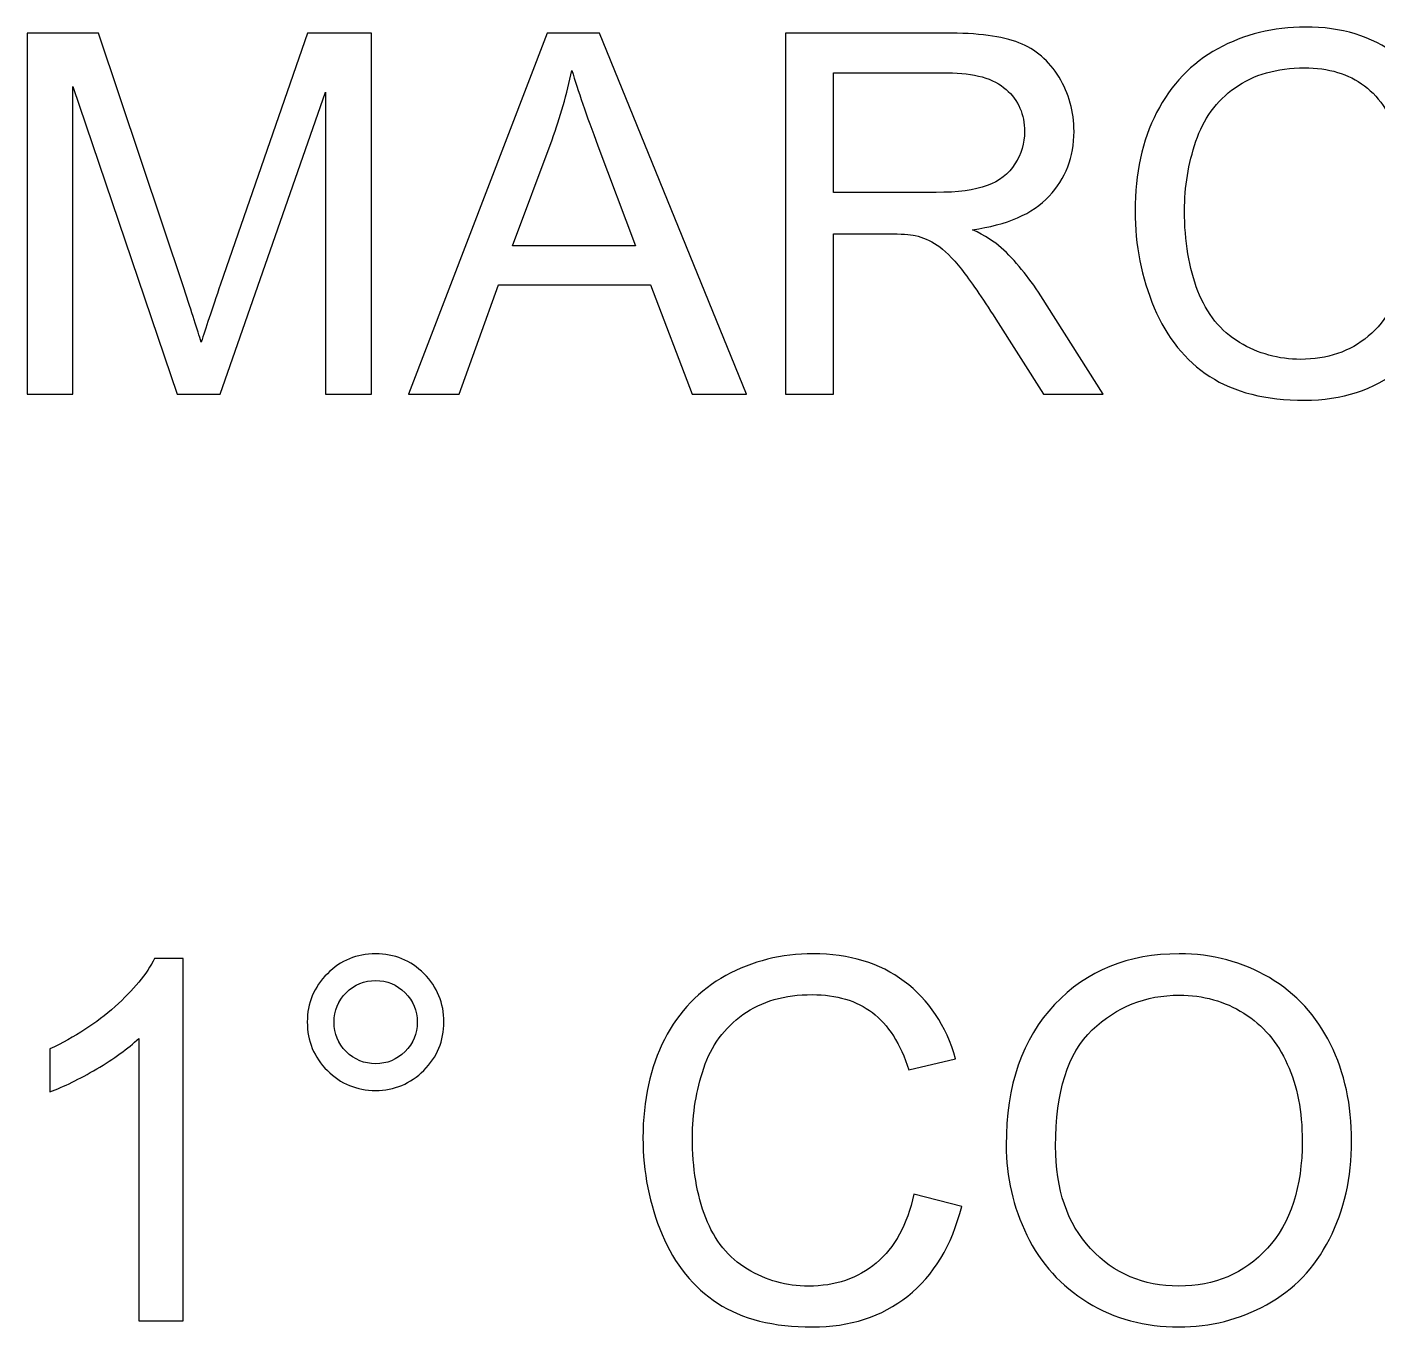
# Model space of a CAD drawing. Header units: millimetres. Extents: x -90 to 352, y 0 to 270.
# Drawn here: x -45.97 to -23.31, y 18.03 to 39.86 of the extents above; entities that cross this region are included whole.
import ezdxf

# ---------------------------------------------------------------- set-up
doc = ezdxf.new("R2010")
doc.units = ezdxf.units.MM
doc.layers.add('Layer 1', color=7, linetype='Continuous')

msp = doc.modelspace()

# ---------------------------------------------------------------- linework, layer by layer
at = {"layer": 'Layer 1', "color": 114}
for points, knots in [([(-45.973, 33.694), (-45.973, 33.694), (-45.973, 39.757), (-45.973, 39.757), (-45.973, 39.757), (-45.973, 39.757), (-44.771, 39.757), (-44.771, 39.757), (-44.771, 39.757), (-44.771, 39.757), (-43.337, 35.465), (-43.337, 35.465), (-43.337, 35.465), (-43.205, 35.066), (-43.109, 34.767), (-43.048, 34.568), (-43.048, 34.568), (-42.979, 34.788), (-42.87, 35.113), (-42.724, 35.54), (-42.724, 35.54), (-42.724, 35.54), (-41.264, 39.757), (-41.264, 39.757), (-41.264, 39.757), (-41.264, 39.757), (-40.191, 39.757), (-40.191, 39.757), (-40.191, 39.757), (-40.191, 39.757), (-40.191, 33.694), (-40.191, 33.694), (-40.191, 33.694), (-40.191, 33.694), (-40.961, 33.694), (-40.961, 33.694), (-40.961, 33.694), (-40.961, 33.694), (-40.961, 38.766), (-40.961, 38.766), (-40.961, 38.766), (-40.961, 38.766), (-42.731, 33.694), (-42.731, 33.694), (-42.731, 33.694), (-42.731, 33.694), (-43.453, 33.694), (-43.453, 33.694), (-43.453, 33.694), (-43.453, 33.694), (-45.203, 38.859), (-45.203, 38.859), (-45.203, 38.859), (-45.203, 38.859), (-45.203, 33.694), (-45.203, 33.694), (-45.203, 33.694), (-45.203, 33.694), (-45.973, 33.694), (-45.973, 33.694)], [0, 0, 0, 0, 0.0625, 0.0625, 0.0625, 0.0625, 0.125, 0.125, 0.125, 0.125, 0.1875, 0.1875, 0.1875, 0.1875, 0.25, 0.25, 0.25, 0.25, 0.3125, 0.3125, 0.3125, 0.3125, 0.375, 0.375, 0.375, 0.375, 0.4375, 0.4375, 0.4375, 0.4375, 0.5, 0.5, 0.5, 0.5, 0.5625, 0.5625, 0.5625, 0.5625, 0.625, 0.625, 0.625, 0.625, 0.6875, 0.6875, 0.6875, 0.6875, 0.75, 0.75, 0.75, 0.75, 0.8125, 0.8125, 0.8125, 0.8125, 0.875, 0.875, 0.875, 0.875, 1, 1, 1, 1]), ([(-39.568, 33.694), (-39.568, 33.694), (-37.243, 39.757), (-37.243, 39.757), (-37.243, 39.757), (-37.243, 39.757), (-36.361, 39.757), (-36.361, 39.757), (-36.361, 39.757), (-36.361, 39.757), (-33.893, 33.694), (-33.893, 33.694), (-33.893, 33.694), (-33.893, 33.694), (-34.806, 33.694), (-34.806, 33.694), (-34.806, 33.694), (-34.806, 33.694), (-35.507, 35.532), (-35.507, 35.532), (-35.507, 35.532), (-35.507, 35.532), (-38.06, 35.532), (-38.06, 35.532), (-38.06, 35.532), (-38.06, 35.532), (-38.717, 33.694), (-38.717, 33.694), (-38.717, 33.694), (-38.717, 33.694), (-39.568, 33.694), (-39.568, 33.694)], [0, 0, 0, 0, 0.111111, 0.111111, 0.111111, 0.111111, 0.222222, 0.222222, 0.222222, 0.222222, 0.333333, 0.333333, 0.333333, 0.333333, 0.444444, 0.444444, 0.444444, 0.444444, 0.555556, 0.555556, 0.555556, 0.555556, 0.666667, 0.666667, 0.666667, 0.666667, 0.777778, 0.777778, 0.777778, 0.777778, 1, 1, 1, 1]), ([(-33.239, 33.694), (-33.239, 33.694), (-33.239, 39.757), (-33.239, 39.757), (-33.239, 39.757), (-33.239, 39.757), (-30.553, 39.757), (-30.553, 39.757), (-30.553, 39.757), (-30.012, 39.757), (-29.602, 39.702), (-29.321, 39.593), (-29.321, 39.593), (-29.04, 39.484), (-28.816, 39.292), (-28.648, 39.017), (-28.648, 39.017), (-28.48, 38.742), (-28.396, 38.437), (-28.396, 38.104), (-28.396, 38.104), (-28.396, 37.674), (-28.536, 37.311), (-28.814, 37.016), (-28.814, 37.016), (-29.092, 36.721), (-29.521, 36.535), (-30.102, 36.455), (-30.102, 36.455), (-29.889, 36.353), (-29.729, 36.251), (-29.618, 36.153), (-29.618, 36.153), (-29.384, 35.938), (-29.163, 35.669), (-28.955, 35.345), (-28.955, 35.345), (-28.955, 35.345), (-27.907, 33.694), (-27.907, 33.694), (-27.907, 33.694), (-27.907, 33.694), (-28.909, 33.694), (-28.909, 33.694), (-28.909, 33.694), (-28.909, 33.694), (-29.71, 34.956), (-29.71, 34.956), (-29.71, 34.956), (-29.943, 35.321), (-30.136, 35.599), (-30.287, 35.793), (-30.287, 35.793), (-30.44, 35.986), (-30.575, 36.12), (-30.695, 36.198), (-30.695, 36.198), (-30.814, 36.274), (-30.936, 36.328), (-31.061, 36.359), (-31.061, 36.359), (-31.151, 36.377), (-31.299, 36.387), (-31.507, 36.387), (-31.507, 36.387), (-31.507, 36.387), (-32.435, 36.387), (-32.435, 36.387), (-32.435, 36.387), (-32.435, 36.387), (-32.435, 33.694), (-32.435, 33.694), (-32.435, 33.694), (-32.435, 33.694), (-33.239, 33.694), (-33.239, 33.694)], [0, 0, 0, 0, 0.05, 0.05, 0.05, 0.05, 0.1, 0.1, 0.1, 0.1, 0.15, 0.15, 0.15, 0.15, 0.2, 0.2, 0.2, 0.2, 0.25, 0.25, 0.25, 0.25, 0.3, 0.3, 0.3, 0.3, 0.35, 0.35, 0.35, 0.35, 0.4, 0.4, 0.4, 0.4, 0.45, 0.45, 0.45, 0.45, 0.5, 0.5, 0.5, 0.5, 0.55, 0.55, 0.55, 0.55, 0.6, 0.6, 0.6, 0.6, 0.65, 0.65, 0.65, 0.65, 0.7, 0.7, 0.7, 0.7, 0.75, 0.75, 0.75, 0.75, 0.8, 0.8, 0.8, 0.8, 0.85, 0.85, 0.85, 0.85, 0.9, 0.9, 0.9, 0.9, 1, 1, 1, 1]), ([(-22.824, 35.821), (-22.824, 35.821), (-22.02, 35.618), (-22.02, 35.618), (-22.02, 35.618), (-22.187, 34.959), (-22.489, 34.458), (-22.925, 34.112), (-22.925, 34.112), (-23.362, 33.766), (-23.895, 33.593), (-24.526, 33.593), (-24.526, 33.593), (-25.178, 33.593), (-25.708, 33.725), (-26.117, 33.992), (-26.117, 33.992), (-26.527, 34.257), (-26.837, 34.643), (-27.05, 35.146), (-27.05, 35.146), (-27.263, 35.652), (-27.371, 36.192), (-27.371, 36.771), (-27.371, 36.771), (-27.371, 37.401), (-27.251, 37.952), (-27.009, 38.422), (-27.009, 38.422), (-26.768, 38.892), (-26.425, 39.249), (-25.981, 39.493), (-25.981, 39.493), (-25.536, 39.737), (-25.046, 39.858), (-24.513, 39.858), (-24.513, 39.858), (-23.906, 39.858), (-23.397, 39.704), (-22.985, 39.395), (-22.985, 39.395), (-22.571, 39.086), (-22.283, 38.653), (-22.121, 38.094), (-22.121, 38.094), (-22.121, 38.094), (-22.909, 37.908), (-22.909, 37.908), (-22.909, 37.908), (-23.048, 38.348), (-23.253, 38.67), (-23.52, 38.87), (-23.52, 38.87), (-23.786, 39.072), (-24.122, 39.172), (-24.527, 39.172), (-24.527, 39.172), (-24.991, 39.172), (-25.381, 39.061), (-25.693, 38.838), (-25.693, 38.838), (-26.005, 38.615), (-26.225, 38.314), (-26.35, 37.939), (-26.35, 37.939), (-26.477, 37.562), (-26.541, 37.174), (-26.541, 36.775), (-26.541, 36.775), (-26.541, 36.26), (-26.466, 35.81), (-26.316, 35.426), (-26.316, 35.426), (-26.167, 35.041), (-25.934, 34.754), (-25.618, 34.564), (-25.618, 34.564), (-25.302, 34.373), (-24.96, 34.279), (-24.592, 34.279), (-24.592, 34.279), (-24.143, 34.279), (-23.765, 34.408), (-23.455, 34.667), (-23.455, 34.667), (-23.144, 34.926), (-22.934, 35.31), (-22.824, 35.821)], [0, 0, 0, 0, 0.043478, 0.043478, 0.043478, 0.043478, 0.086957, 0.086957, 0.086957, 0.086957, 0.130435, 0.130435, 0.130435, 0.130435, 0.173913, 0.173913, 0.173913, 0.173913, 0.217391, 0.217391, 0.217391, 0.217391, 0.26087, 0.26087, 0.26087, 0.26087, 0.304348, 0.304348, 0.304348, 0.304348, 0.347826, 0.347826, 0.347826, 0.347826, 0.391304, 0.391304, 0.391304, 0.391304, 0.434783, 0.434783, 0.434783, 0.434783, 0.478261, 0.478261, 0.478261, 0.478261, 0.521739, 0.521739, 0.521739, 0.521739, 0.565217, 0.565217, 0.565217, 0.565217, 0.608696, 0.608696, 0.608696, 0.608696, 0.652174, 0.652174, 0.652174, 0.652174, 0.695652, 0.695652, 0.695652, 0.695652, 0.73913, 0.73913, 0.73913, 0.73913, 0.782609, 0.782609, 0.782609, 0.782609, 0.826087, 0.826087, 0.826087, 0.826087, 0.869565, 0.869565, 0.869565, 0.869565, 0.913043, 0.913043, 0.913043, 0.913043, 1, 1, 1, 1]), ([(-37.824, 36.184), (-37.824, 36.184), (-35.758, 36.184), (-35.758, 36.184), (-35.758, 36.184), (-35.758, 36.184), (-36.39, 37.864), (-36.39, 37.864), (-36.39, 37.864), (-36.581, 38.375), (-36.725, 38.797), (-36.825, 39.13), (-36.825, 39.13), (-36.908, 38.735), (-37.02, 38.347), (-37.159, 37.963), (-37.159, 37.963), (-37.159, 37.963), (-37.824, 36.184), (-37.824, 36.184)], [0, 0, 0, 0, 0.166667, 0.166667, 0.166667, 0.166667, 0.333333, 0.333333, 0.333333, 0.333333, 0.5, 0.5, 0.5, 0.5, 0.666667, 0.666667, 0.666667, 0.666667, 1, 1, 1, 1]), ([(-32.435, 37.081), (-32.435, 37.081), (-30.713, 37.081), (-30.713, 37.081), (-30.713, 37.081), (-30.347, 37.081), (-30.062, 37.119), (-29.856, 37.195), (-29.856, 37.195), (-29.649, 37.27), (-29.493, 37.392), (-29.387, 37.559), (-29.387, 37.559), (-29.28, 37.726), (-29.226, 37.907), (-29.226, 38.103), (-29.226, 38.103), (-29.226, 38.389), (-29.329, 38.626), (-29.537, 38.811), (-29.537, 38.811), (-29.744, 38.996), (-30.071, 39.088), (-30.519, 39.088), (-30.519, 39.088), (-30.519, 39.088), (-32.435, 39.088), (-32.435, 39.088), (-32.435, 39.088), (-32.435, 39.088), (-32.435, 37.081), (-32.435, 37.081)], [0, 0, 0, 0, 0.111111, 0.111111, 0.111111, 0.111111, 0.222222, 0.222222, 0.222222, 0.222222, 0.333333, 0.333333, 0.333333, 0.333333, 0.444444, 0.444444, 0.444444, 0.444444, 0.555556, 0.555556, 0.555556, 0.555556, 0.666667, 0.666667, 0.666667, 0.666667, 0.777778, 0.777778, 0.777778, 0.777778, 1, 1, 1, 1])]:
    msp.add_open_spline(points, degree=3, knots=knots, dxfattribs=at)
at = {"layer": 'Layer 1', "color": 114, "lineweight": 9}
for points, knots in [([(-45.973, 33.694), (-45.973, 33.694), (-45.973, 39.757), (-45.973, 39.757), (-45.973, 39.757), (-45.973, 39.757), (-44.771, 39.757), (-44.771, 39.757), (-44.771, 39.757), (-44.771, 39.757), (-43.337, 35.465), (-43.337, 35.465), (-43.337, 35.465), (-43.205, 35.066), (-43.109, 34.767), (-43.048, 34.568), (-43.048, 34.568), (-42.979, 34.788), (-42.87, 35.113), (-42.724, 35.54), (-42.724, 35.54), (-42.724, 35.54), (-41.264, 39.757), (-41.264, 39.757), (-41.264, 39.757), (-41.264, 39.757), (-40.191, 39.757), (-40.191, 39.757), (-40.191, 39.757), (-40.191, 39.757), (-40.191, 33.694), (-40.191, 33.694), (-40.191, 33.694), (-40.191, 33.694), (-40.961, 33.694), (-40.961, 33.694), (-40.961, 33.694), (-40.961, 33.694), (-40.961, 38.766), (-40.961, 38.766), (-40.961, 38.766), (-40.961, 38.766), (-42.731, 33.694), (-42.731, 33.694), (-42.731, 33.694), (-42.731, 33.694), (-43.453, 33.694), (-43.453, 33.694), (-43.453, 33.694), (-43.453, 33.694), (-45.203, 38.859), (-45.203, 38.859), (-45.203, 38.859), (-45.203, 38.859), (-45.203, 33.694), (-45.203, 33.694), (-45.203, 33.694), (-45.203, 33.694), (-45.973, 33.694), (-45.973, 33.694)], [0, 0, 0, 0, 0.0625, 0.0625, 0.0625, 0.0625, 0.125, 0.125, 0.125, 0.125, 0.1875, 0.1875, 0.1875, 0.1875, 0.25, 0.25, 0.25, 0.25, 0.3125, 0.3125, 0.3125, 0.3125, 0.375, 0.375, 0.375, 0.375, 0.4375, 0.4375, 0.4375, 0.4375, 0.5, 0.5, 0.5, 0.5, 0.5625, 0.5625, 0.5625, 0.5625, 0.625, 0.625, 0.625, 0.625, 0.6875, 0.6875, 0.6875, 0.6875, 0.75, 0.75, 0.75, 0.75, 0.8125, 0.8125, 0.8125, 0.8125, 0.875, 0.875, 0.875, 0.875, 1, 1, 1, 1]), ([(-39.568, 33.694), (-39.568, 33.694), (-37.243, 39.757), (-37.243, 39.757), (-37.243, 39.757), (-37.243, 39.757), (-36.361, 39.757), (-36.361, 39.757), (-36.361, 39.757), (-36.361, 39.757), (-33.893, 33.694), (-33.893, 33.694), (-33.893, 33.694), (-33.893, 33.694), (-34.806, 33.694), (-34.806, 33.694), (-34.806, 33.694), (-34.806, 33.694), (-35.507, 35.532), (-35.507, 35.532), (-35.507, 35.532), (-35.507, 35.532), (-38.06, 35.532), (-38.06, 35.532), (-38.06, 35.532), (-38.06, 35.532), (-38.717, 33.694), (-38.717, 33.694), (-38.717, 33.694), (-38.717, 33.694), (-39.568, 33.694), (-39.568, 33.694)], [0, 0, 0, 0, 0.111111, 0.111111, 0.111111, 0.111111, 0.222222, 0.222222, 0.222222, 0.222222, 0.333333, 0.333333, 0.333333, 0.333333, 0.444444, 0.444444, 0.444444, 0.444444, 0.555556, 0.555556, 0.555556, 0.555556, 0.666667, 0.666667, 0.666667, 0.666667, 0.777778, 0.777778, 0.777778, 0.777778, 1, 1, 1, 1]), ([(-33.239, 33.694), (-33.239, 33.694), (-33.239, 39.757), (-33.239, 39.757), (-33.239, 39.757), (-33.239, 39.757), (-30.553, 39.757), (-30.553, 39.757), (-30.553, 39.757), (-30.012, 39.757), (-29.602, 39.702), (-29.321, 39.593), (-29.321, 39.593), (-29.04, 39.484), (-28.816, 39.292), (-28.648, 39.017), (-28.648, 39.017), (-28.48, 38.742), (-28.396, 38.437), (-28.396, 38.104), (-28.396, 38.104), (-28.396, 37.674), (-28.536, 37.311), (-28.814, 37.016), (-28.814, 37.016), (-29.092, 36.721), (-29.521, 36.535), (-30.102, 36.455), (-30.102, 36.455), (-29.889, 36.353), (-29.729, 36.251), (-29.618, 36.153), (-29.618, 36.153), (-29.384, 35.938), (-29.163, 35.669), (-28.955, 35.345), (-28.955, 35.345), (-28.955, 35.345), (-27.907, 33.694), (-27.907, 33.694), (-27.907, 33.694), (-27.907, 33.694), (-28.909, 33.694), (-28.909, 33.694), (-28.909, 33.694), (-28.909, 33.694), (-29.71, 34.956), (-29.71, 34.956), (-29.71, 34.956), (-29.943, 35.321), (-30.136, 35.599), (-30.287, 35.793), (-30.287, 35.793), (-30.44, 35.986), (-30.575, 36.12), (-30.695, 36.198), (-30.695, 36.198), (-30.814, 36.274), (-30.936, 36.328), (-31.061, 36.359), (-31.061, 36.359), (-31.151, 36.377), (-31.299, 36.387), (-31.507, 36.387), (-31.507, 36.387), (-31.507, 36.387), (-32.435, 36.387), (-32.435, 36.387), (-32.435, 36.387), (-32.435, 36.387), (-32.435, 33.694), (-32.435, 33.694), (-32.435, 33.694), (-32.435, 33.694), (-33.239, 33.694), (-33.239, 33.694)], [0, 0, 0, 0, 0.05, 0.05, 0.05, 0.05, 0.1, 0.1, 0.1, 0.1, 0.15, 0.15, 0.15, 0.15, 0.2, 0.2, 0.2, 0.2, 0.25, 0.25, 0.25, 0.25, 0.3, 0.3, 0.3, 0.3, 0.35, 0.35, 0.35, 0.35, 0.4, 0.4, 0.4, 0.4, 0.45, 0.45, 0.45, 0.45, 0.5, 0.5, 0.5, 0.5, 0.55, 0.55, 0.55, 0.55, 0.6, 0.6, 0.6, 0.6, 0.65, 0.65, 0.65, 0.65, 0.7, 0.7, 0.7, 0.7, 0.75, 0.75, 0.75, 0.75, 0.8, 0.8, 0.8, 0.8, 0.85, 0.85, 0.85, 0.85, 0.9, 0.9, 0.9, 0.9, 1, 1, 1, 1]), ([(-22.824, 35.821), (-22.824, 35.821), (-22.02, 35.618), (-22.02, 35.618), (-22.02, 35.618), (-22.187, 34.959), (-22.489, 34.458), (-22.925, 34.112), (-22.925, 34.112), (-23.362, 33.766), (-23.895, 33.593), (-24.526, 33.593), (-24.526, 33.593), (-25.178, 33.593), (-25.708, 33.725), (-26.117, 33.992), (-26.117, 33.992), (-26.527, 34.257), (-26.837, 34.643), (-27.05, 35.146), (-27.05, 35.146), (-27.263, 35.652), (-27.371, 36.192), (-27.371, 36.771), (-27.371, 36.771), (-27.371, 37.401), (-27.251, 37.952), (-27.009, 38.422), (-27.009, 38.422), (-26.768, 38.892), (-26.425, 39.249), (-25.981, 39.493), (-25.981, 39.493), (-25.536, 39.737), (-25.046, 39.858), (-24.513, 39.858), (-24.513, 39.858), (-23.906, 39.858), (-23.397, 39.704), (-22.985, 39.395), (-22.985, 39.395), (-22.571, 39.086), (-22.283, 38.653), (-22.121, 38.094), (-22.121, 38.094), (-22.121, 38.094), (-22.909, 37.908), (-22.909, 37.908), (-22.909, 37.908), (-23.048, 38.348), (-23.253, 38.67), (-23.52, 38.87), (-23.52, 38.87), (-23.786, 39.072), (-24.122, 39.172), (-24.527, 39.172), (-24.527, 39.172), (-24.991, 39.172), (-25.381, 39.061), (-25.693, 38.838), (-25.693, 38.838), (-26.005, 38.615), (-26.225, 38.314), (-26.35, 37.939), (-26.35, 37.939), (-26.477, 37.562), (-26.541, 37.174), (-26.541, 36.775), (-26.541, 36.775), (-26.541, 36.26), (-26.466, 35.81), (-26.316, 35.426), (-26.316, 35.426), (-26.167, 35.041), (-25.934, 34.754), (-25.618, 34.564), (-25.618, 34.564), (-25.302, 34.373), (-24.96, 34.279), (-24.592, 34.279), (-24.592, 34.279), (-24.143, 34.279), (-23.765, 34.408), (-23.455, 34.667), (-23.455, 34.667), (-23.144, 34.926), (-22.934, 35.31), (-22.824, 35.821)], [0, 0, 0, 0, 0.043478, 0.043478, 0.043478, 0.043478, 0.086957, 0.086957, 0.086957, 0.086957, 0.130435, 0.130435, 0.130435, 0.130435, 0.173913, 0.173913, 0.173913, 0.173913, 0.217391, 0.217391, 0.217391, 0.217391, 0.26087, 0.26087, 0.26087, 0.26087, 0.304348, 0.304348, 0.304348, 0.304348, 0.347826, 0.347826, 0.347826, 0.347826, 0.391304, 0.391304, 0.391304, 0.391304, 0.434783, 0.434783, 0.434783, 0.434783, 0.478261, 0.478261, 0.478261, 0.478261, 0.521739, 0.521739, 0.521739, 0.521739, 0.565217, 0.565217, 0.565217, 0.565217, 0.608696, 0.608696, 0.608696, 0.608696, 0.652174, 0.652174, 0.652174, 0.652174, 0.695652, 0.695652, 0.695652, 0.695652, 0.73913, 0.73913, 0.73913, 0.73913, 0.782609, 0.782609, 0.782609, 0.782609, 0.826087, 0.826087, 0.826087, 0.826087, 0.869565, 0.869565, 0.869565, 0.869565, 0.913043, 0.913043, 0.913043, 0.913043, 1, 1, 1, 1]), ([(-37.824, 36.184), (-37.824, 36.184), (-35.758, 36.184), (-35.758, 36.184), (-35.758, 36.184), (-35.758, 36.184), (-36.39, 37.864), (-36.39, 37.864), (-36.39, 37.864), (-36.581, 38.375), (-36.725, 38.797), (-36.825, 39.13), (-36.825, 39.13), (-36.908, 38.735), (-37.02, 38.347), (-37.159, 37.963), (-37.159, 37.963), (-37.159, 37.963), (-37.824, 36.184), (-37.824, 36.184)], [0, 0, 0, 0, 0.166667, 0.166667, 0.166667, 0.166667, 0.333333, 0.333333, 0.333333, 0.333333, 0.5, 0.5, 0.5, 0.5, 0.666667, 0.666667, 0.666667, 0.666667, 1, 1, 1, 1]), ([(-32.435, 37.081), (-32.435, 37.081), (-30.713, 37.081), (-30.713, 37.081), (-30.713, 37.081), (-30.347, 37.081), (-30.062, 37.119), (-29.856, 37.195), (-29.856, 37.195), (-29.649, 37.27), (-29.493, 37.392), (-29.387, 37.559), (-29.387, 37.559), (-29.28, 37.726), (-29.226, 37.907), (-29.226, 38.103), (-29.226, 38.103), (-29.226, 38.389), (-29.329, 38.626), (-29.537, 38.811), (-29.537, 38.811), (-29.744, 38.996), (-30.071, 39.088), (-30.519, 39.088), (-30.519, 39.088), (-30.519, 39.088), (-32.435, 39.088), (-32.435, 39.088), (-32.435, 39.088), (-32.435, 39.088), (-32.435, 37.081), (-32.435, 37.081)], [0, 0, 0, 0, 0.111111, 0.111111, 0.111111, 0.111111, 0.222222, 0.222222, 0.222222, 0.222222, 0.333333, 0.333333, 0.333333, 0.333333, 0.444444, 0.444444, 0.444444, 0.444444, 0.555556, 0.555556, 0.555556, 0.555556, 0.666667, 0.666667, 0.666667, 0.666667, 0.777778, 0.777778, 0.777778, 0.777778, 1, 1, 1, 1])]:
    msp.add_open_spline(points, degree=3, knots=knots, dxfattribs=at)
at = {"layer": 'Layer 1', "color": 240}
for points, knots in [([(-41.268, 23.155), (-41.268, 23.471), (-41.155, 23.741), (-40.931, 23.965), (-40.931, 23.965), (-40.707, 24.188), (-40.437, 24.299), (-40.122, 24.299), (-40.122, 24.299), (-39.803, 24.299), (-39.533, 24.188), (-39.308, 23.965), (-39.308, 23.965), (-39.085, 23.741), (-38.974, 23.471), (-38.974, 23.155), (-38.974, 23.155), (-38.974, 22.837), (-39.087, 22.566), (-39.311, 22.342), (-39.311, 22.342), (-39.535, 22.118), (-39.806, 22.005), (-40.122, 22.005), (-40.122, 22.005), (-40.437, 22.005), (-40.707, 22.116), (-40.931, 22.339), (-40.931, 22.339), (-41.155, 22.564), (-41.268, 22.835), (-41.268, 23.155)], [0, 0, 0, 0, 0.111111, 0.111111, 0.111111, 0.111111, 0.222222, 0.222222, 0.222222, 0.222222, 0.333333, 0.333333, 0.333333, 0.333333, 0.444444, 0.444444, 0.444444, 0.444444, 0.555556, 0.555556, 0.555556, 0.555556, 0.666667, 0.666667, 0.666667, 0.666667, 0.777778, 0.777778, 0.777778, 0.777778, 1, 1, 1, 1]), ([(-31.086, 20.262), (-31.086, 20.262), (-30.281, 20.059), (-30.281, 20.059), (-30.281, 20.059), (-30.449, 19.4), (-30.751, 18.899), (-31.187, 18.553), (-31.187, 18.553), (-31.623, 18.208), (-32.157, 18.034), (-32.787, 18.034), (-32.787, 18.034), (-33.439, 18.034), (-33.97, 18.167), (-34.379, 18.433), (-34.379, 18.433), (-34.788, 18.699), (-35.099, 19.084), (-35.312, 19.588), (-35.312, 19.588), (-35.525, 20.093), (-35.632, 20.633), (-35.632, 21.212), (-35.632, 21.212), (-35.632, 21.843), (-35.512, 22.393), (-35.271, 22.863), (-35.271, 22.863), (-35.03, 23.333), (-34.687, 23.69), (-34.242, 23.934), (-34.242, 23.934), (-33.798, 24.178), (-33.308, 24.299), (-32.775, 24.299), (-32.775, 24.299), (-32.168, 24.299), (-31.659, 24.145), (-31.246, 23.836), (-31.246, 23.836), (-30.833, 23.527), (-30.545, 23.094), (-30.383, 22.535), (-30.383, 22.535), (-30.383, 22.535), (-31.17, 22.349), (-31.17, 22.349), (-31.17, 22.349), (-31.31, 22.789), (-31.515, 23.111), (-31.781, 23.312), (-31.781, 23.312), (-32.048, 23.513), (-32.384, 23.614), (-32.789, 23.614), (-32.789, 23.614), (-33.253, 23.614), (-33.643, 23.502), (-33.954, 23.279), (-33.954, 23.279), (-34.266, 23.056), (-34.486, 22.756), (-34.612, 22.38), (-34.612, 22.38), (-34.739, 22.003), (-34.802, 21.615), (-34.802, 21.216), (-34.802, 21.216), (-34.802, 20.701), (-34.728, 20.251), (-34.578, 19.867), (-34.578, 19.867), (-34.429, 19.482), (-34.196, 19.195), (-33.88, 19.005), (-33.88, 19.005), (-33.564, 18.814), (-33.222, 18.72), (-32.854, 18.72), (-32.854, 18.72), (-32.405, 18.72), (-32.027, 18.85), (-31.716, 19.108), (-31.716, 19.108), (-31.406, 19.367), (-31.196, 19.751), (-31.086, 20.262)], [0, 0, 0, 0, 0.043478, 0.043478, 0.043478, 0.043478, 0.086957, 0.086957, 0.086957, 0.086957, 0.130435, 0.130435, 0.130435, 0.130435, 0.173913, 0.173913, 0.173913, 0.173913, 0.217391, 0.217391, 0.217391, 0.217391, 0.26087, 0.26087, 0.26087, 0.26087, 0.304348, 0.304348, 0.304348, 0.304348, 0.347826, 0.347826, 0.347826, 0.347826, 0.391304, 0.391304, 0.391304, 0.391304, 0.434783, 0.434783, 0.434783, 0.434783, 0.478261, 0.478261, 0.478261, 0.478261, 0.521739, 0.521739, 0.521739, 0.521739, 0.565217, 0.565217, 0.565217, 0.565217, 0.608696, 0.608696, 0.608696, 0.608696, 0.652174, 0.652174, 0.652174, 0.652174, 0.695652, 0.695652, 0.695652, 0.695652, 0.73913, 0.73913, 0.73913, 0.73913, 0.782609, 0.782609, 0.782609, 0.782609, 0.826087, 0.826087, 0.826087, 0.826087, 0.869565, 0.869565, 0.869565, 0.869565, 0.913043, 0.913043, 0.913043, 0.913043, 1, 1, 1, 1]), ([(-29.535, 21.086), (-29.535, 22.091), (-29.264, 22.878), (-28.723, 23.447), (-28.723, 23.447), (-28.183, 24.016), (-27.486, 24.299), (-26.631, 24.299), (-26.631, 24.299), (-26.07, 24.299), (-25.567, 24.165), (-25.117, 23.899), (-25.117, 23.899), (-24.668, 23.632), (-24.325, 23.259), (-24.089, 22.781), (-24.089, 22.781), (-23.854, 22.304), (-23.735, 21.762), (-23.735, 21.157), (-23.735, 21.157), (-23.735, 20.543), (-23.859, 19.993), (-24.108, 19.509), (-24.108, 19.509), (-24.356, 19.023), (-24.707, 18.656), (-25.162, 18.408), (-25.162, 18.408), (-25.617, 18.158), (-26.109, 18.034), (-26.635, 18.034), (-26.635, 18.034), (-27.206, 18.034), (-27.716, 18.172), (-28.166, 18.447), (-28.166, 18.447), (-28.615, 18.723), (-28.956, 19.098), (-29.188, 19.575), (-29.188, 19.575), (-29.419, 20.05), (-29.535, 20.554), (-29.535, 21.086)], [0, 0, 0, 0, 0.083333, 0.083333, 0.083333, 0.083333, 0.166667, 0.166667, 0.166667, 0.166667, 0.25, 0.25, 0.25, 0.25, 0.333333, 0.333333, 0.333333, 0.333333, 0.416667, 0.416667, 0.416667, 0.416667, 0.5, 0.5, 0.5, 0.5, 0.583333, 0.583333, 0.583333, 0.583333, 0.666667, 0.666667, 0.666667, 0.666667, 0.75, 0.75, 0.75, 0.75, 0.833333, 0.833333, 0.833333, 0.833333, 1, 1, 1, 1]), ([(-43.352, 18.136), (-43.352, 18.136), (-44.098, 18.136), (-44.098, 18.136), (-44.098, 18.136), (-44.098, 18.136), (-44.098, 22.88), (-44.098, 22.88), (-44.098, 22.88), (-44.277, 22.708), (-44.512, 22.537), (-44.803, 22.366), (-44.803, 22.366), (-45.094, 22.195), (-45.356, 22.067), (-45.588, 21.982), (-45.588, 21.982), (-45.588, 21.982), (-45.588, 22.702), (-45.588, 22.702), (-45.588, 22.702), (-45.171, 22.897), (-44.807, 23.134), (-44.495, 23.413), (-44.495, 23.413), (-44.184, 23.691), (-43.962, 23.961), (-43.832, 24.223), (-43.832, 24.223), (-43.832, 24.223), (-43.352, 24.223), (-43.352, 24.223), (-43.352, 24.223), (-43.352, 24.223), (-43.352, 18.136), (-43.352, 18.136)], [0, 0, 0, 0, 0.1, 0.1, 0.1, 0.1, 0.2, 0.2, 0.2, 0.2, 0.3, 0.3, 0.3, 0.3, 0.4, 0.4, 0.4, 0.4, 0.5, 0.5, 0.5, 0.5, 0.6, 0.6, 0.6, 0.6, 0.7, 0.7, 0.7, 0.7, 0.8, 0.8, 0.8, 0.8, 1, 1, 1, 1]), ([(-40.819, 23.152), (-40.819, 22.959), (-40.752, 22.795), (-40.615, 22.658), (-40.615, 22.658), (-40.478, 22.521), (-40.313, 22.454), (-40.118, 22.454), (-40.118, 22.454), (-39.928, 22.454), (-39.764, 22.521), (-39.627, 22.658), (-39.627, 22.658), (-39.49, 22.795), (-39.422, 22.959), (-39.422, 23.152), (-39.422, 23.152), (-39.422, 23.345), (-39.49, 23.509), (-39.627, 23.646), (-39.627, 23.646), (-39.764, 23.783), (-39.928, 23.851), (-40.118, 23.851), (-40.118, 23.851), (-40.313, 23.851), (-40.478, 23.783), (-40.615, 23.646), (-40.615, 23.646), (-40.752, 23.509), (-40.819, 23.345), (-40.819, 23.152)], [0, 0, 0, 0, 0.111111, 0.111111, 0.111111, 0.111111, 0.222222, 0.222222, 0.222222, 0.222222, 0.333333, 0.333333, 0.333333, 0.333333, 0.444444, 0.444444, 0.444444, 0.444444, 0.555556, 0.555556, 0.555556, 0.555556, 0.666667, 0.666667, 0.666667, 0.666667, 0.777778, 0.777778, 0.777778, 0.777778, 1, 1, 1, 1]), ([(-28.705, 21.072), (-28.705, 20.343), (-28.509, 19.768), (-28.117, 19.349), (-28.117, 19.349), (-27.724, 18.93), (-27.232, 18.72), (-26.639, 18.72), (-26.639, 18.72), (-26.035, 18.72), (-25.54, 18.931), (-25.149, 19.355), (-25.149, 19.355), (-24.76, 19.778), (-24.565, 20.379), (-24.565, 21.158), (-24.565, 21.158), (-24.565, 21.651), (-24.648, 22.081), (-24.815, 22.448), (-24.815, 22.448), (-24.981, 22.815), (-25.225, 23.1), (-25.546, 23.302), (-25.546, 23.302), (-25.867, 23.503), (-26.227, 23.605), (-26.626, 23.605), (-26.626, 23.605), (-27.194, 23.605), (-27.682, 23.41), (-28.091, 23.021), (-28.091, 23.021), (-28.5, 22.631), (-28.705, 21.982), (-28.705, 21.072)], [0, 0, 0, 0, 0.1, 0.1, 0.1, 0.1, 0.2, 0.2, 0.2, 0.2, 0.3, 0.3, 0.3, 0.3, 0.4, 0.4, 0.4, 0.4, 0.5, 0.5, 0.5, 0.5, 0.6, 0.6, 0.6, 0.6, 0.7, 0.7, 0.7, 0.7, 0.8, 0.8, 0.8, 0.8, 1, 1, 1, 1])]:
    msp.add_open_spline(points, degree=3, knots=knots, dxfattribs=at)
at = {"layer": 'Layer 1', "color": 240, "lineweight": 9}
for points, knots in [([(-41.268, 23.155), (-41.268, 23.471), (-41.155, 23.741), (-40.931, 23.965), (-40.931, 23.965), (-40.707, 24.188), (-40.437, 24.299), (-40.122, 24.299), (-40.122, 24.299), (-39.803, 24.299), (-39.533, 24.188), (-39.308, 23.965), (-39.308, 23.965), (-39.085, 23.741), (-38.974, 23.471), (-38.974, 23.155), (-38.974, 23.155), (-38.974, 22.837), (-39.087, 22.566), (-39.311, 22.342), (-39.311, 22.342), (-39.535, 22.118), (-39.806, 22.005), (-40.122, 22.005), (-40.122, 22.005), (-40.437, 22.005), (-40.707, 22.116), (-40.931, 22.339), (-40.931, 22.339), (-41.155, 22.564), (-41.268, 22.835), (-41.268, 23.155)], [0, 0, 0, 0, 0.111111, 0.111111, 0.111111, 0.111111, 0.222222, 0.222222, 0.222222, 0.222222, 0.333333, 0.333333, 0.333333, 0.333333, 0.444444, 0.444444, 0.444444, 0.444444, 0.555556, 0.555556, 0.555556, 0.555556, 0.666667, 0.666667, 0.666667, 0.666667, 0.777778, 0.777778, 0.777778, 0.777778, 1, 1, 1, 1]), ([(-31.086, 20.262), (-31.086, 20.262), (-30.281, 20.059), (-30.281, 20.059), (-30.281, 20.059), (-30.449, 19.4), (-30.751, 18.899), (-31.187, 18.553), (-31.187, 18.553), (-31.623, 18.208), (-32.157, 18.034), (-32.787, 18.034), (-32.787, 18.034), (-33.439, 18.034), (-33.97, 18.167), (-34.379, 18.433), (-34.379, 18.433), (-34.788, 18.699), (-35.099, 19.084), (-35.312, 19.588), (-35.312, 19.588), (-35.525, 20.093), (-35.632, 20.633), (-35.632, 21.212), (-35.632, 21.212), (-35.632, 21.843), (-35.512, 22.393), (-35.271, 22.863), (-35.271, 22.863), (-35.03, 23.333), (-34.687, 23.69), (-34.242, 23.934), (-34.242, 23.934), (-33.798, 24.178), (-33.308, 24.299), (-32.775, 24.299), (-32.775, 24.299), (-32.168, 24.299), (-31.659, 24.145), (-31.246, 23.836), (-31.246, 23.836), (-30.833, 23.527), (-30.545, 23.094), (-30.383, 22.535), (-30.383, 22.535), (-30.383, 22.535), (-31.17, 22.349), (-31.17, 22.349), (-31.17, 22.349), (-31.31, 22.789), (-31.515, 23.111), (-31.781, 23.312), (-31.781, 23.312), (-32.048, 23.513), (-32.384, 23.614), (-32.789, 23.614), (-32.789, 23.614), (-33.253, 23.614), (-33.643, 23.502), (-33.954, 23.279), (-33.954, 23.279), (-34.266, 23.056), (-34.486, 22.756), (-34.612, 22.38), (-34.612, 22.38), (-34.739, 22.003), (-34.802, 21.615), (-34.802, 21.216), (-34.802, 21.216), (-34.802, 20.701), (-34.728, 20.251), (-34.578, 19.867), (-34.578, 19.867), (-34.429, 19.482), (-34.196, 19.195), (-33.88, 19.005), (-33.88, 19.005), (-33.564, 18.814), (-33.222, 18.72), (-32.854, 18.72), (-32.854, 18.72), (-32.405, 18.72), (-32.027, 18.85), (-31.716, 19.108), (-31.716, 19.108), (-31.406, 19.367), (-31.196, 19.751), (-31.086, 20.262)], [0, 0, 0, 0, 0.043478, 0.043478, 0.043478, 0.043478, 0.086957, 0.086957, 0.086957, 0.086957, 0.130435, 0.130435, 0.130435, 0.130435, 0.173913, 0.173913, 0.173913, 0.173913, 0.217391, 0.217391, 0.217391, 0.217391, 0.26087, 0.26087, 0.26087, 0.26087, 0.304348, 0.304348, 0.304348, 0.304348, 0.347826, 0.347826, 0.347826, 0.347826, 0.391304, 0.391304, 0.391304, 0.391304, 0.434783, 0.434783, 0.434783, 0.434783, 0.478261, 0.478261, 0.478261, 0.478261, 0.521739, 0.521739, 0.521739, 0.521739, 0.565217, 0.565217, 0.565217, 0.565217, 0.608696, 0.608696, 0.608696, 0.608696, 0.652174, 0.652174, 0.652174, 0.652174, 0.695652, 0.695652, 0.695652, 0.695652, 0.73913, 0.73913, 0.73913, 0.73913, 0.782609, 0.782609, 0.782609, 0.782609, 0.826087, 0.826087, 0.826087, 0.826087, 0.869565, 0.869565, 0.869565, 0.869565, 0.913043, 0.913043, 0.913043, 0.913043, 1, 1, 1, 1]), ([(-29.535, 21.086), (-29.535, 22.091), (-29.264, 22.878), (-28.723, 23.447), (-28.723, 23.447), (-28.183, 24.016), (-27.486, 24.299), (-26.631, 24.299), (-26.631, 24.299), (-26.07, 24.299), (-25.567, 24.165), (-25.117, 23.899), (-25.117, 23.899), (-24.668, 23.632), (-24.325, 23.259), (-24.089, 22.781), (-24.089, 22.781), (-23.854, 22.304), (-23.735, 21.762), (-23.735, 21.157), (-23.735, 21.157), (-23.735, 20.543), (-23.859, 19.993), (-24.108, 19.509), (-24.108, 19.509), (-24.356, 19.023), (-24.707, 18.656), (-25.162, 18.408), (-25.162, 18.408), (-25.617, 18.158), (-26.109, 18.034), (-26.635, 18.034), (-26.635, 18.034), (-27.206, 18.034), (-27.716, 18.172), (-28.166, 18.447), (-28.166, 18.447), (-28.615, 18.723), (-28.956, 19.098), (-29.188, 19.575), (-29.188, 19.575), (-29.419, 20.05), (-29.535, 20.554), (-29.535, 21.086)], [0, 0, 0, 0, 0.083333, 0.083333, 0.083333, 0.083333, 0.166667, 0.166667, 0.166667, 0.166667, 0.25, 0.25, 0.25, 0.25, 0.333333, 0.333333, 0.333333, 0.333333, 0.416667, 0.416667, 0.416667, 0.416667, 0.5, 0.5, 0.5, 0.5, 0.583333, 0.583333, 0.583333, 0.583333, 0.666667, 0.666667, 0.666667, 0.666667, 0.75, 0.75, 0.75, 0.75, 0.833333, 0.833333, 0.833333, 0.833333, 1, 1, 1, 1]), ([(-43.352, 18.136), (-43.352, 18.136), (-44.098, 18.136), (-44.098, 18.136), (-44.098, 18.136), (-44.098, 18.136), (-44.098, 22.88), (-44.098, 22.88), (-44.098, 22.88), (-44.277, 22.708), (-44.512, 22.537), (-44.803, 22.366), (-44.803, 22.366), (-45.094, 22.195), (-45.356, 22.067), (-45.588, 21.982), (-45.588, 21.982), (-45.588, 21.982), (-45.588, 22.702), (-45.588, 22.702), (-45.588, 22.702), (-45.171, 22.897), (-44.807, 23.134), (-44.495, 23.413), (-44.495, 23.413), (-44.184, 23.691), (-43.962, 23.961), (-43.832, 24.223), (-43.832, 24.223), (-43.832, 24.223), (-43.352, 24.223), (-43.352, 24.223), (-43.352, 24.223), (-43.352, 24.223), (-43.352, 18.136), (-43.352, 18.136)], [0, 0, 0, 0, 0.1, 0.1, 0.1, 0.1, 0.2, 0.2, 0.2, 0.2, 0.3, 0.3, 0.3, 0.3, 0.4, 0.4, 0.4, 0.4, 0.5, 0.5, 0.5, 0.5, 0.6, 0.6, 0.6, 0.6, 0.7, 0.7, 0.7, 0.7, 0.8, 0.8, 0.8, 0.8, 1, 1, 1, 1]), ([(-40.819, 23.152), (-40.819, 22.959), (-40.752, 22.795), (-40.615, 22.658), (-40.615, 22.658), (-40.478, 22.521), (-40.313, 22.454), (-40.118, 22.454), (-40.118, 22.454), (-39.928, 22.454), (-39.764, 22.521), (-39.627, 22.658), (-39.627, 22.658), (-39.49, 22.795), (-39.422, 22.959), (-39.422, 23.152), (-39.422, 23.152), (-39.422, 23.345), (-39.49, 23.509), (-39.627, 23.646), (-39.627, 23.646), (-39.764, 23.783), (-39.928, 23.851), (-40.118, 23.851), (-40.118, 23.851), (-40.313, 23.851), (-40.478, 23.783), (-40.615, 23.646), (-40.615, 23.646), (-40.752, 23.509), (-40.819, 23.345), (-40.819, 23.152)], [0, 0, 0, 0, 0.111111, 0.111111, 0.111111, 0.111111, 0.222222, 0.222222, 0.222222, 0.222222, 0.333333, 0.333333, 0.333333, 0.333333, 0.444444, 0.444444, 0.444444, 0.444444, 0.555556, 0.555556, 0.555556, 0.555556, 0.666667, 0.666667, 0.666667, 0.666667, 0.777778, 0.777778, 0.777778, 0.777778, 1, 1, 1, 1]), ([(-28.705, 21.072), (-28.705, 20.343), (-28.509, 19.768), (-28.117, 19.349), (-28.117, 19.349), (-27.724, 18.93), (-27.232, 18.72), (-26.639, 18.72), (-26.639, 18.72), (-26.035, 18.72), (-25.54, 18.931), (-25.149, 19.355), (-25.149, 19.355), (-24.76, 19.778), (-24.565, 20.379), (-24.565, 21.158), (-24.565, 21.158), (-24.565, 21.651), (-24.648, 22.081), (-24.815, 22.448), (-24.815, 22.448), (-24.981, 22.815), (-25.225, 23.1), (-25.546, 23.302), (-25.546, 23.302), (-25.867, 23.503), (-26.227, 23.605), (-26.626, 23.605), (-26.626, 23.605), (-27.194, 23.605), (-27.682, 23.41), (-28.091, 23.021), (-28.091, 23.021), (-28.5, 22.631), (-28.705, 21.982), (-28.705, 21.072)], [0, 0, 0, 0, 0.1, 0.1, 0.1, 0.1, 0.2, 0.2, 0.2, 0.2, 0.3, 0.3, 0.3, 0.3, 0.4, 0.4, 0.4, 0.4, 0.5, 0.5, 0.5, 0.5, 0.6, 0.6, 0.6, 0.6, 0.7, 0.7, 0.7, 0.7, 0.8, 0.8, 0.8, 0.8, 1, 1, 1, 1])]:
    msp.add_open_spline(points, degree=3, knots=knots, dxfattribs=at)

doc.saveas('drawing.dxf')
